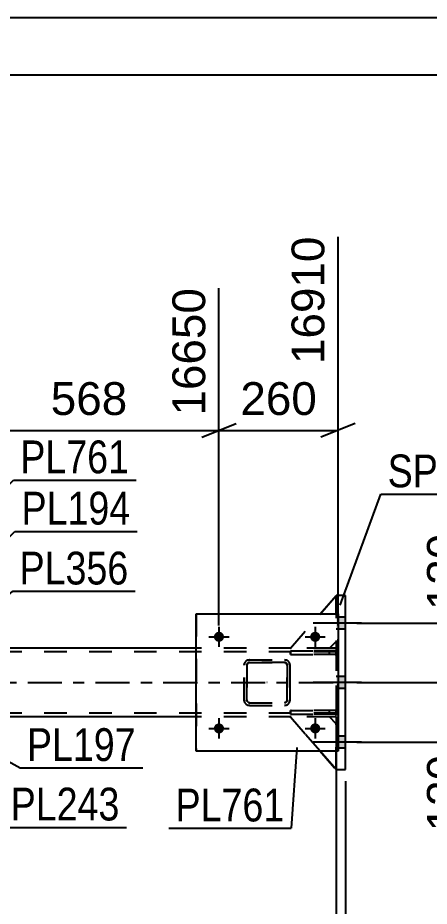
# Model space of a CAD drawing. Header units: millimetres. Extents: x -68 to 773, y -404 to 190.
# Drawn here: x 640.4 to 676.3, y 112 to 189.6 of the extents above; entities that cross this region are included whole.
import ezdxf

# ---------------------------------------------------------------- set-up
doc = ezdxf.new("R2010")
doc.units = ezdxf.units.MM
doc.linetypes.add('DXK_LINE_DOT2', pattern=[3.9198, 1.9599, -1.9599])
doc.linetypes.add('DXK_LINE_DOT3', pattern=[5.9187, 2.979, -0.9799, 0.9799, -0.9799])
doc.styles.add('Arial', font='ARIAL.TTF', dxfattribs={"height": 0.2})
doc.styles.add('Arial Narrow', font='ARIALN.TTF', dxfattribs={"height": 0.2})

# ---------------------------------------------------------------- blocks, each defined once
blk = doc.blocks.new('Unknown-318892922-1115')
at = {"color": 5, "linetype": 'Continuous'}
for p, q in [((773.346, 189.641), (-67.654, 189.641)), ((768.346, 184.641), (-62.654, 184.641))]:
    blk.add_line(p, q, dxfattribs=at)
blk = doc.blocks.new('Part-318892922-5493 - 5491')
at = {"color": 7, "linetype": 'DXK_LINE_DOT2'}
for p, q in [((660.426, 133.532), (660.609, 133.569)), ((660.614, 133.568), (660.43, 133.531)), ((660.614, 133.568), (660.609, 133.569)), ((660.609, 133.569), (663.649, 133.569)), ((660.614, 133.568), (663.654, 133.568)), ((663.649, 133.569), (663.654, 133.568)), ((663.649, 133.569), (663.833, 133.532)), ((663.838, 133.531), (663.654, 133.568)), ((660.129, 133.089), (660.166, 133.272)), ((660.129, 133.089), (660.134, 133.088)), ((660.129, 130.049), (660.129, 133.089)), ((660.171, 133.271), (660.134, 133.088)), ((660.134, 130.048), (660.134, 133.088)), ((660.388, 133.181), (660.369, 133.089)), ((660.374, 133.088), (660.369, 133.089)), ((660.369, 133.089), (660.369, 130.049)), ((660.374, 133.088), (660.392, 133.18)), ((660.374, 130.048), (660.374, 133.088)), ((660.44, 133.258), (660.388, 133.181)), ((660.392, 133.18), (660.444, 133.258)), ((660.518, 133.311), (660.44, 133.258)), ((660.444, 133.258), (660.522, 133.31)), ((660.609, 133.329), (660.518, 133.311)), ((660.522, 133.31), (660.614, 133.328)), ((660.609, 133.329), (660.614, 133.328)), ((663.649, 133.329), (660.609, 133.329)), ((660.614, 133.328), (663.654, 133.328)), ((663.654, 133.328), (663.649, 133.329)), ((663.741, 133.311), (663.649, 133.329)), ((663.654, 133.328), (663.746, 133.31)), ((663.741, 133.311), (663.746, 133.31)), ((663.819, 133.258), (663.741, 133.311)), ((663.746, 133.31), (663.824, 133.258)), ((663.871, 133.181), (663.819, 133.258)), ((663.824, 133.258), (663.876, 133.18)), ((663.889, 133.089), (663.871, 133.181)), ((663.876, 133.18), (663.894, 133.088)), ((663.894, 133.088), (663.889, 133.089)), ((663.889, 133.089), (663.889, 130.049)), ((663.894, 130.048), (663.894, 133.088)), ((664.093, 133.272), (664.129, 133.089)), ((664.134, 133.088), (664.098, 133.271)), ((664.134, 133.088), (664.129, 133.089)), ((664.129, 133.089), (664.129, 130.049)), ((664.134, 130.048), (664.134, 133.088)), ((660.134, 130.048), (660.129, 130.049)), ((660.166, 129.865), (660.129, 130.049)), ((660.134, 130.048), (660.171, 129.864)), ((660.369, 130.049), (660.374, 130.048)), ((660.369, 130.049), (660.388, 129.957)), ((660.392, 129.956), (660.374, 130.048)), ((660.388, 129.957), (660.44, 129.879)), ((660.444, 129.878), (660.392, 129.956)), ((660.426, 129.605), (660.43, 129.604)), ((660.609, 129.569), (660.426, 129.605)), ((660.43, 129.604), (660.614, 129.568)), ((660.44, 129.879), (660.518, 129.827)), ((660.522, 129.826), (660.444, 129.878)), ((660.518, 129.827), (660.609, 129.809)), ((660.614, 129.808), (660.522, 129.826)), ((660.614, 129.808), (660.609, 129.809)), ((660.609, 129.809), (663.649, 129.809)), ((660.614, 129.808), (663.654, 129.808)), ((663.649, 129.809), (663.741, 129.827)), ((663.649, 129.809), (663.654, 129.808)), ((663.833, 129.605), (663.649, 129.569)), ((663.746, 129.826), (663.654, 129.808)), ((663.654, 129.568), (663.838, 129.604)), ((663.741, 129.827), (663.819, 129.879)), ((663.824, 129.878), (663.746, 129.826)), ((663.819, 129.879), (663.871, 129.957)), ((663.876, 129.956), (663.824, 129.878)), ((663.871, 129.957), (663.889, 130.049)), ((663.894, 130.048), (663.876, 129.956)), ((663.889, 130.049), (663.894, 130.048)), ((664.129, 130.049), (664.093, 129.865)), ((664.098, 129.864), (664.134, 130.048)), ((664.129, 130.049), (664.134, 130.048)), ((660.614, 129.568), (660.609, 129.569)), ((660.609, 129.569), (663.649, 129.569)), ((660.614, 129.568), (663.654, 129.568)), ((663.649, 129.569), (663.654, 129.568))]:
    blk.add_line(p, q, dxfattribs=at)
at = {"color": 7, "linetype": 'DXK_LINE_DOT3'}
blk.add_line((662.137, 131.567), (662.126, 131.569), dxfattribs=at)
at = {"color": 7, "linetype": 'DXK_LINE_DOT2'}
for centre, start, end in [((660.609, 133.089), 112.5, 157.5), ((660.614, 133.088), 112.5, 157.5), ((663.649, 133.089), 22.5, 67.49999), ((663.654, 133.088), 22.5, 67.49999), ((660.609, 130.049), 202.5, 247.49999), ((660.614, 130.048), 202.5, 247.49999), ((663.649, 130.049), 292.5, 337.5), ((663.654, 130.048), 292.5, 337.5)]:
    blk.add_arc(centre, 0.48, start, end, dxfattribs=at)
blk = doc.blocks.new('Bolt-318892922-5520 - 5491')
at = {"linetype": 'Continuous'}
for points in [[(657.494, 127.569), (657.504, 127.66), (657.532, 127.748), (657.578, 127.827), (657.64, 127.896), (657.714, 127.95), (657.798, 127.987), (657.888, 128.006), (657.98, 128.006), (658.07, 127.987), (658.154, 127.95), (658.229, 127.896), (658.29, 127.827), (658.336, 127.747), (658.365, 127.66), (658.374, 127.569), (658.365, 127.477), (658.336, 127.39), (658.29, 127.31), (658.229, 127.242), (658.154, 127.187), (658.07, 127.15), (657.98, 127.131), (657.888, 127.131), (657.798, 127.15), (657.714, 127.187), (657.64, 127.242), (657.578, 127.31), (657.532, 127.39), (657.504, 127.477)], [(665.894, 127.569), (665.904, 127.66), (665.932, 127.748), (665.978, 127.827), (666.04, 127.896), (666.114, 127.95), (666.198, 127.987), (666.288, 128.006), (666.38, 128.006), (666.47, 127.987), (666.554, 127.95), (666.629, 127.896), (666.69, 127.827), (666.736, 127.747), (666.765, 127.66), (666.774, 127.569), (666.765, 127.477), (666.736, 127.39), (666.69, 127.31), (666.629, 127.242), (666.554, 127.187), (666.47, 127.15), (666.38, 127.131), (666.288, 127.131), (666.198, 127.15), (666.114, 127.187), (666.04, 127.242), (665.978, 127.31), (665.932, 127.39), (665.904, 127.477)]]:
    blk.add_hatch(color=1, dxfattribs=at).paths.add_polyline_path(points)
at = {"color": 1, "linetype": 'Continuous'}
for p, q in [((657.934, 128.449), (657.934, 126.689)), ((666.334, 128.449), (666.334, 126.689)), ((657.054, 127.569), (658.814, 127.569)), ((665.454, 127.569), (667.214, 127.569))]:
    blk.add_line(p, q, dxfattribs=at)
blk = doc.blocks.new('Part-318892922-5547 - 5491')
at = {"color": 2, "linetype": 'Continuous'}
for p, q in [((668.969, 139.169), (668.169, 139.169)), ((668.169, 137.568), (668.169, 139.169)), ((668.969, 123.969), (668.969, 139.169)), ((668.169, 123.969), (668.169, 125.568)), ((668.169, 123.969), (668.969, 123.969))]:
    blk.add_line(p, q, dxfattribs=at)
at = {"color": 7, "linetype": 'DXK_LINE_DOT2'}
blk.add_line((668.169, 139.169), (668.169, 125.568), dxfattribs=at)
blk = doc.blocks.new('Part-318892922-5745 - 5491')
at = {"color": 2, "linetype": 'Continuous'}
for p, q in [((655.934, 134.569), (635.234, 134.569)), ((655.934, 128.569), (634.26, 128.569))]:
    blk.add_line(p, q, dxfattribs=at)
at = {"color": 7, "linetype": 'DXK_LINE_DOT2'}
for p, q in [((668.169, 134.569), (655.934, 134.569)), ((668.169, 134.569), (668.169, 128.618)), ((668.169, 134.249), (7.937, 134.249)), ((668.169, 128.889), (7.937, 128.889)), ((668.169, 128.569), (655.934, 128.569)), ((668.169, 128.618), (668.169, 128.569)), ((668.169, 128.569), (668.169, 128.618))]:
    blk.add_line(p, q, dxfattribs=at)
at = {"color": 7, "linetype": 'DXK_LINE_DOT3'}
blk.add_line((7.937, 131.569), (668.169, 131.569), dxfattribs=at)
blk = doc.blocks.new('Part-318892922-5672 - 5491')
at = {"color": 2, "linetype": 'Continuous'}
for p, q in [((655.934, 125.568), (655.934, 137.568)), ((655.934, 137.568), (655.934, 137.568)), ((655.934, 137.568), (668.334, 137.568)), ((668.334, 137.568), (668.334, 125.568)), ((655.934, 125.568), (655.934, 125.568)), ((668.334, 125.568), (655.934, 125.568))]:
    blk.add_line(p, q, dxfattribs=at)
at = {"color": 7, "linetype": 'DXK_LINE_DOT2'}
for p, q in [((655.934, 137.568), (655.934, 125.568)), ((655.934, 137.568), (655.934, 137.568)), ((668.334, 125.568), (668.334, 137.568)), ((655.934, 125.568), (655.934, 125.568))]:
    blk.add_line(p, q, dxfattribs=at)
blk = doc.blocks.new('Bolt-318892922-5694 - 5491')
at = {"linetype": 'Continuous'}
for points in [[(657.494, 135.569), (657.504, 135.66), (657.532, 135.748), (657.578, 135.827), (657.64, 135.896), (657.714, 135.95), (657.798, 135.987), (657.888, 136.006), (657.98, 136.006), (658.07, 135.987), (658.154, 135.95), (658.229, 135.896), (658.29, 135.827), (658.336, 135.747), (658.365, 135.66), (658.374, 135.569), (658.365, 135.477), (658.336, 135.39), (658.29, 135.31), (658.229, 135.242), (658.154, 135.187), (658.07, 135.15), (657.98, 135.131), (657.888, 135.131), (657.798, 135.15), (657.714, 135.187), (657.64, 135.242), (657.578, 135.31), (657.532, 135.39), (657.504, 135.477)], [(665.894, 135.569), (665.904, 135.66), (665.932, 135.748), (665.978, 135.827), (666.04, 135.896), (666.114, 135.95), (666.198, 135.987), (666.288, 136.006), (666.38, 136.006), (666.47, 135.987), (666.554, 135.95), (666.629, 135.896), (666.69, 135.827), (666.736, 135.747), (666.765, 135.66), (666.774, 135.569), (666.765, 135.477), (666.736, 135.39), (666.69, 135.31), (666.629, 135.242), (666.554, 135.187), (666.47, 135.15), (666.38, 135.131), (666.288, 135.131), (666.198, 135.15), (666.114, 135.187), (666.04, 135.242), (665.978, 135.31), (665.932, 135.39), (665.904, 135.477)]]:
    blk.add_hatch(color=1, dxfattribs=at).paths.add_polyline_path(points)
at = {"color": 1, "linetype": 'Continuous'}
for p, q in [((657.934, 136.449), (657.934, 134.689)), ((666.334, 136.449), (666.334, 134.689)), ((657.054, 135.569), (658.814, 135.569)), ((665.454, 135.569), (667.214, 135.569))]:
    blk.add_line(p, q, dxfattribs=at)
blk = doc.blocks.new('Bolt-318892922-5725 - 5491')
at = {"linetype": 'Continuous'}
for points in [[(668.969, 136.249), (668.969, 137.289), (668.169, 137.289), (668.169, 136.249)], [(668.969, 136.249), (668.969, 137.289), (668.169, 137.289), (668.169, 136.249)], [(668.969, 136.249), (668.969, 137.289), (668.169, 137.289), (668.169, 136.249)], [(668.969, 131.049), (668.969, 132.089), (668.169, 132.089), (668.169, 131.049)], [(668.969, 131.049), (668.969, 132.089), (668.169, 132.089), (668.169, 131.049)], [(668.969, 125.849), (668.969, 126.889), (668.169, 126.889), (668.169, 125.849)], [(668.969, 125.849), (668.969, 126.889), (668.169, 126.889), (668.169, 125.849)], [(668.969, 125.849), (668.969, 126.889), (668.169, 126.889), (668.169, 125.849)]]:
    blk.add_hatch(color=1, dxfattribs=at).paths.add_polyline_path(points)
at = {"color": 1, "linetype": 'Continuous'}
for p, q in [((670.369, 136.769), (666.169, 136.769)), ((670.369, 136.769), (666.169, 136.769)), ((670.369, 136.769), (666.169, 136.769)), ((668.969, 137.289), (668.169, 137.289)), ((668.969, 137.289), (668.169, 137.289)), ((668.969, 137.289), (668.169, 137.289)), ((668.969, 136.249), (668.169, 136.249)), ((668.969, 136.249), (668.169, 136.249)), ((668.969, 136.249), (668.169, 136.249)), ((668.969, 132.089), (668.169, 132.089)), ((668.969, 132.089), (668.169, 132.089)), ((670.369, 131.569), (666.169, 131.569)), ((670.369, 131.569), (666.169, 131.569)), ((668.969, 131.049), (668.169, 131.049)), ((668.969, 131.049), (668.169, 131.049)), ((668.969, 126.889), (668.169, 126.889)), ((668.969, 126.889), (668.169, 126.889)), ((668.969, 126.889), (668.169, 126.889)), ((670.369, 126.369), (666.169, 126.369)), ((670.369, 126.369), (666.169, 126.369)), ((670.369, 126.369), (666.169, 126.369)), ((668.969, 125.849), (668.169, 125.849)), ((668.969, 125.849), (668.169, 125.849)), ((668.969, 125.849), (668.169, 125.849))]:
    blk.add_line(p, q, dxfattribs=at)
blk = doc.blocks.new('Part-318892922-5875 - 5491')
at = {"color": 7, "linetype": 'DXK_LINE_DOT2'}
for p, q in [((668.169, 134.329), (664.169, 134.329)), ((664.169, 134.329), (664.169, 134.009)), ((667.569, 134.009), (667.569, 134.329)), ((668.169, 134.009), (668.169, 134.329)), ((668.169, 134.329), (668.169, 134.009)), ((664.169, 134.009), (668.169, 134.009))]:
    blk.add_line(p, q, dxfattribs=at)
blk = doc.blocks.new('Part-318892922-5876 - 5491')
at = {"color": 7, "linetype": 'DXK_LINE_DOT2'}
for p, q in [((668.169, 129.129), (664.169, 129.129)), ((664.169, 129.129), (664.169, 128.809)), ((667.569, 128.809), (667.569, 129.129)), ((668.169, 128.809), (668.169, 129.129)), ((668.169, 129.129), (668.169, 128.809)), ((664.169, 128.809), (668.169, 128.809))]:
    blk.add_line(p, q, dxfattribs=at)
blk = doc.blocks.new('Part-318892922-5877 - 5491')
at = {"color": 7, "linetype": 'DXK_LINE_DOT2'}
for p, q in [((664.169, 134.009), (664.169, 134.329)), ((664.169, 134.329), (668.169, 134.329)), ((667.569, 134.009), (667.569, 134.329)), ((668.169, 134.329), (668.169, 134.009)), ((668.169, 134.009), (668.169, 134.329)), ((668.169, 134.009), (664.169, 134.009))]:
    blk.add_line(p, q, dxfattribs=at)
blk = doc.blocks.new('Part-318892922-5878 - 5491')
at = {"color": 7, "linetype": 'DXK_LINE_DOT2'}
for p, q in [((664.169, 128.809), (664.169, 129.129)), ((664.169, 129.129), (668.169, 129.129)), ((667.569, 128.809), (667.569, 129.129)), ((668.169, 129.129), (668.169, 128.809)), ((668.169, 128.809), (668.169, 129.129)), ((668.169, 128.809), (664.169, 128.809))]:
    blk.add_line(p, q, dxfattribs=at)
blk = doc.blocks.new('Part-318892922-5879 - 5491')
at = {"color": 7, "linetype": 'DXK_LINE_DOT2'}
for p, q in [((664.169, 134.569), (668.169, 139.169)), ((668.169, 139.169), (668.169, 135.169)), ((668.169, 135.169), (667.569, 134.569)), ((667.569, 134.569), (664.169, 134.569))]:
    blk.add_line(p, q, dxfattribs=at)
blk = doc.blocks.new('Part-318892922-5880 - 5491')
at = {"color": 2, "linetype": 'Continuous'}
blk.add_line((666.777, 137.568), (668.169, 139.169), dxfattribs=at)
at = {"color": 7, "linetype": 'DXK_LINE_DOT2'}
for p, q in [((668.169, 139.169), (668.169, 135.169)), ((664.169, 134.569), (666.777, 137.568)), ((668.169, 135.169), (667.569, 134.569)), ((667.569, 134.569), (664.169, 134.569))]:
    blk.add_line(p, q, dxfattribs=at)
blk = doc.blocks.new('Part-318892922-5881 - 5491')
at = {"color": 7, "linetype": 'DXK_LINE_DOT2'}
for p, q in [((667.569, 128.569), (664.169, 128.569)), ((664.169, 128.569), (668.169, 123.969)), ((668.169, 127.969), (667.569, 128.569)), ((668.169, 123.969), (668.169, 127.969))]:
    blk.add_line(p, q, dxfattribs=at)
blk = doc.blocks.new('Part-318892922-5882 - 5491')
at = {"color": 7, "linetype": 'DXK_LINE_DOT2'}
for p, q in [((667.569, 128.569), (664.169, 128.569)), ((666.778, 125.568), (664.169, 128.569)), ((668.169, 127.969), (667.569, 128.569)), ((668.169, 127.969), (668.169, 123.969))]:
    blk.add_line(p, q, dxfattribs=at)
at = {"color": 2, "linetype": 'Continuous'}
blk.add_line((668.169, 123.969), (666.778, 125.568), dxfattribs=at)
blk = doc.blocks.new('StraightDimension-318892922-18356 - 5491')
at = {"color": 7, "linetype": 'Continuous'}
for p, q in [((668.334, 136.569), (668.334, 170.514)), ((657.934, 136.569), (657.934, 166.014)), ((656.434, 152.996), (659.434, 154.196)), ((669.834, 154.196), (666.834, 152.996)), ((657.934, 153.596), (668.334, 153.596))]:
    blk.add_line(p, q, dxfattribs=at)
at = {"color": 0}
blk.add_wipeout([(667.07, 154.346), (667.07, 158.546), (659.199, 158.546), (659.199, 154.346)], dxfattribs=at)
at = {"color": 3, "style": 'Arial'}
blk.add_text('260', height=2.8652, dxfattribs=at).set_placement((659.799, 154.946))
at = {"color": 0, "linetype": 'Continuous'}
blk.add_wipeout([(667.734, 171.114), (663.534, 171.114), (663.534, 158.795), (667.734, 158.796)], dxfattribs=at)
at = {"color": 3, "linetype": 'Continuous', "style": 'Arial'}
blk.add_text('16910', height=2.8652, rotation=90.00021, dxfattribs=at).set_placement((667.134, 159.396))
blk = doc.blocks.new('StraightDimension-318892922-6744 - 5491')
at = {"color": 7, "linetype": 'Continuous'}
blk.add_line((668.169, 122.969), (668.169, 78.155), dxfattribs=at)
blk = doc.blocks.new('StraightDimension-318892922-6791 - 5491')
at = {"color": 7, "linetype": 'Continuous'}
for p, q in [((679.705, 133.069), (680.905, 130.069)), ((669.969, 131.569), (682.705, 131.569)), ((680.305, 126.369), (680.305, 131.569)), ((680.905, 124.869), (679.705, 127.869)), ((669.969, 126.369), (682.705, 126.369)), ((680.305, 126.369), (680.305, 117.448)), ((680.305, 126.369), (680.305, 117.448))]:
    blk.add_line(p, q, dxfattribs=at)
at = {"color": 0}
blk.add_wipeout([(679.555, 125.844), (675.355, 125.844), (675.355, 117.973), (679.555, 117.973)], dxfattribs=at)
at = {"color": 3, "style": 'Arial'}
blk.add_text('130', height=2.8652, rotation=90.00021, dxfattribs=at).set_placement((678.955, 118.573))
blk = doc.blocks.new('StraightDimension-318892922-6783 - 5491')
at = {"color": 7, "linetype": 'Continuous'}
for p, q in [((680.305, 136.769), (680.305, 145.69)), ((680.305, 136.769), (680.305, 145.69)), ((679.705, 138.269), (680.905, 135.269)), ((669.969, 136.769), (682.705, 136.769)), ((680.305, 131.569), (680.305, 136.769)), ((680.905, 130.069), (679.705, 133.069)), ((669.969, 131.569), (682.705, 131.569))]:
    blk.add_line(p, q, dxfattribs=at)
at = {"color": 0}
blk.add_wipeout([(679.555, 145.165), (675.355, 145.165), (675.355, 137.294), (679.555, 137.294)], dxfattribs=at)
at = {"color": 3, "style": 'Arial'}
blk.add_text('130', height=2.8652, rotation=90.00021, dxfattribs=at).set_placement((678.955, 137.894))
blk = doc.blocks.new('StraightDimension-318892922-6193 - 5491')
at = {"color": 7, "linetype": 'Continuous'}
for p, q in [((668.169, 128.605), (668.169, 94.128)), ((634.26, 123.341), (634.26, 81.528)), ((635.76, 107.146), (632.76, 105.946)), ((666.669, 105.946), (669.669, 107.146)), ((634.26, 106.546), (668.169, 106.546))]:
    blk.add_line(p, q, dxfattribs=at)
at = {"color": 0}
blk.add_wipeout([(655.15, 107.296), (655.15, 111.496), (647.279, 111.496), (647.279, 107.296)], dxfattribs=at)
at = {"color": 3, "style": 'Arial'}
blk.add_text('848', height=2.8652, dxfattribs=at).set_placement((647.879, 107.896))
at = {"color": 0, "linetype": 'Continuous'}
blk.add_wipeout([(667.569, 105.846), (663.369, 105.846), (663.369, 93.527), (667.569, 93.528)], dxfattribs=at)
at = {"color": 3, "linetype": 'Continuous', "style": 'Arial'}
blk.add_text('16906', height=2.8652, rotation=90.00021, dxfattribs=at).set_placement((666.969, 94.128))
blk = doc.blocks.new('StraightDimension-318892922-6295 - 5491')
at = {"color": 7, "linetype": 'Continuous'}
blk.add_line((668.969, 122.969), (668.969, 71.937), dxfattribs=at)
blk = doc.blocks.new('StraightDimension-318892922-6766 - 5491')
at = {"color": 7, "linetype": 'Continuous'}
for p, q in [((668.169, 122.969), (668.169, 78.155)), ((668.969, 122.969), (668.969, 78.155)), ((666.669, 79.955), (669.669, 81.155)), ((670.469, 81.155), (667.469, 79.955)), ((668.169, 80.555), (668.969, 80.555)), ((668.969, 80.555), (675.666, 80.555)), ((668.969, 80.555), (675.666, 80.555))]:
    blk.add_line(p, q, dxfattribs=at)
at = {"color": 0}
blk.add_wipeout([(675.141, 81.305), (675.141, 85.505), (669.494, 85.505), (669.494, 81.305)], dxfattribs=at)
at = {"color": 3, "style": 'Arial'}
blk.add_text('20', height=2.8652, dxfattribs=at).set_placement((670.094, 81.905))
blk = doc.blocks.new('StraightDimension-318892922-18357 - 5491')
at = {"color": 7, "linetype": 'Continuous'}
for p, q in [((635.234, 135.969), (635.234, 170.514)), ((657.934, 136.569), (657.934, 166.014)), ((636.734, 154.196), (633.734, 152.996)), ((656.434, 152.996), (659.434, 154.196)), ((635.234, 153.596), (657.934, 153.596))]:
    blk.add_line(p, q, dxfattribs=at)
at = {"color": 0}
blk.add_wipeout([(650.519, 154.346), (650.519, 158.546), (642.648, 158.546), (642.648, 154.346)], dxfattribs=at)
at = {"color": 3, "style": 'Arial'}
blk.add_text('568', height=2.8652, dxfattribs=at).set_placement((643.248, 154.946))
at = {"color": 0, "linetype": 'Continuous'}
blk.add_wipeout([(657.334, 166.614), (653.134, 166.614), (653.134, 154.295), (657.334, 154.296)], dxfattribs=at)
at = {"color": 3, "linetype": 'Continuous', "style": 'Arial'}
blk.add_text('16650', height=2.8652, rotation=90.00021, dxfattribs=at).set_placement((656.734, 154.896))
blk = doc.blocks.new('Mark-318892922-5663 - 5491')
at = {"color": 30, "linetype": 'Continuous'}
for p, q in [((627.667, 137.058), (639.996, 149.253)), ((639.996, 149.253), (650.7, 149.253))]:
    blk.add_line(p, q, dxfattribs=at)
at = {"color": 0}
blk.add_wipeout([(650.1, 149.853), (650.1, 152.853), (640.596, 152.853), (640.596, 149.853)], dxfattribs=at)
blk.add_wipeout([(650.1, 149.853), (650.1, 152.853), (640.596, 152.853), (640.596, 149.853)], dxfattribs=at)
at = {"color": 3, "style": 'Arial Narrow'}
blk.add_text('PL761', height=2.8633, dxfattribs=at).set_placement((640.596, 149.853))
blk = doc.blocks.new('Mark-318892922-5543 - 5491')
at = {"color": 30, "linetype": 'Continuous'}
for p, q in [((668.514, 138.334), (672.06, 148.026)), ((672.06, 148.026), (681.299, 148.026))]:
    blk.add_line(p, q, dxfattribs=at)
at = {"color": 0}
blk.add_wipeout([(680.699, 148.626), (680.699, 151.626), (672.66, 151.626), (672.66, 148.626)], dxfattribs=at)
blk.add_wipeout([(680.699, 148.626), (680.699, 151.626), (672.66, 151.626), (672.66, 148.626)], dxfattribs=at)
at = {"color": 3, "style": 'Arial Narrow'}
blk.add_text('SP20', height=2.8633, dxfattribs=at).set_placement((672.66, 148.626))
blk = doc.blocks.new('Mark-318892922-5606 - 5491')
at = {"color": 30, "linetype": 'Continuous'}
for p, q in [((632.891, 128.422), (640.574, 124.122)), ((640.574, 124.122), (651.278, 124.122))]:
    blk.add_line(p, q, dxfattribs=at)
at = {"color": 0}
blk.add_wipeout([(650.678, 124.722), (650.678, 127.722), (641.174, 127.722), (641.174, 124.722)], dxfattribs=at)
blk.add_wipeout([(650.678, 124.722), (650.678, 127.722), (641.174, 127.722), (641.174, 124.722)], dxfattribs=at)
at = {"color": 3, "style": 'Arial Narrow'}
blk.add_text('PL197', height=2.8633, dxfattribs=at).set_placement((641.174, 124.722))
blk = doc.blocks.new('Mark-318892922-5668 - 5491')
at = {"color": 30, "linetype": 'Continuous'}
for p in [(664.718, 125.9), (653.545, 118.844)]:
    blk.add_line(p, (664.249, 118.844), dxfattribs=at)
at = {"color": 0}
blk.add_wipeout([(663.649, 119.444), (663.649, 122.444), (654.145, 122.444), (654.145, 119.444)], dxfattribs=at)
blk.add_wipeout([(663.649, 119.444), (663.649, 122.444), (654.145, 122.444), (654.145, 119.444)], dxfattribs=at)
at = {"color": 3, "style": 'Arial Narrow'}
blk.add_text('PL761', height=2.8633, dxfattribs=at).set_placement((654.145, 119.444))
blk = doc.blocks.new('Mark-318892922-5836 - 5491')
at = {"color": 30, "linetype": 'Continuous'}
for p, q in [((633.124, 123.428), (639.157, 118.926)), ((639.157, 118.926), (649.861, 118.926))]:
    blk.add_line(p, q, dxfattribs=at)
at = {"color": 0}
blk.add_wipeout([(649.261, 119.526), (649.261, 122.526), (639.757, 122.526), (639.757, 119.526)], dxfattribs=at)
blk.add_wipeout([(649.261, 119.526), (649.261, 122.526), (639.757, 122.526), (639.757, 119.526)], dxfattribs=at)
at = {"color": 3, "style": 'Arial Narrow'}
blk.add_text('PL243', height=2.8633, dxfattribs=at).set_placement((639.757, 119.526))
blk = doc.blocks.new('Mark-318892922-5892 - 5491')
at = {"color": 30, "linetype": 'Continuous'}
for p, q in [((633.83, 138.493), (640.103, 144.773)), ((640.103, 144.773), (650.807, 144.773))]:
    blk.add_line(p, q, dxfattribs=at)
at = {"color": 0}
blk.add_wipeout([(650.207, 145.373), (650.207, 148.373), (640.703, 148.373), (640.703, 145.373)], dxfattribs=at)
blk.add_wipeout([(650.207, 145.373), (650.207, 148.373), (640.703, 148.373), (640.703, 145.373)], dxfattribs=at)
at = {"color": 3, "style": 'Arial Narrow'}
blk.add_text('PL194', height=2.8633, dxfattribs=at).set_placement((640.703, 145.373))
blk = doc.blocks.new('Mark-318892922-5897 - 5491')
at = {"color": 30, "linetype": 'Continuous'}
for p, q in [((634.191, 134.68), (639.93, 139.541)), ((639.93, 139.541), (650.634, 139.541))]:
    blk.add_line(p, q, dxfattribs=at)
at = {"color": 0}
blk.add_wipeout([(650.034, 140.141), (650.034, 143.141), (640.53, 143.141), (640.53, 140.141)], dxfattribs=at)
blk.add_wipeout([(650.034, 140.141), (650.034, 143.141), (640.53, 143.141), (640.53, 140.141)], dxfattribs=at)
at = {"color": 3, "style": 'Arial Narrow'}
blk.add_text('PL356', height=2.8633, dxfattribs=at).set_placement((640.53, 140.141))

msp = doc.modelspace()

# ---------------------------------------------------------------- block references
for name in ['Unknown-318892922-1115', 'Part-318892922-5879 - 5491', 'Part-318892922-5880 - 5491', 'Part-318892922-5547 - 5491', 'Part-318892922-5672 - 5491', 'Bolt-318892922-5725 - 5491', 'Bolt-318892922-5694 - 5491', 'Part-318892922-5745 - 5491', 'Part-318892922-5875 - 5491', 'Part-318892922-5877 - 5491', 'Part-318892922-5493 - 5491', 'Part-318892922-5876 - 5491', 'Part-318892922-5878 - 5491', 'Bolt-318892922-5520 - 5491', 'Part-318892922-5881 - 5491', 'Part-318892922-5882 - 5491']:
    msp.add_blockref(name, (0, 0))

# ---------------------------------------------------------------- next in the draw order: block references
for name in ['StraightDimension-318892922-18356 - 5491', 'StraightDimension-318892922-6744 - 5491']:
    msp.add_blockref(name, (0, 0))

# ---------------------------------------------------------------- next in the draw order: block references
for name in ['StraightDimension-318892922-18357 - 5491', 'StraightDimension-318892922-6791 - 5491']:
    msp.add_blockref(name, (0, 0))

# ---------------------------------------------------------------- next in the draw order: block references
for name in ['Mark-318892922-5663 - 5491', 'StraightDimension-318892922-6783 - 5491', 'StraightDimension-318892922-6193 - 5491']:
    msp.add_blockref(name, (0, 0))

# ---------------------------------------------------------------- next in the draw order: block references
for name in ['Mark-318892922-5543 - 5491', 'Mark-318892922-5892 - 5491', 'Mark-318892922-5606 - 5491', 'StraightDimension-318892922-6295 - 5491']:
    msp.add_blockref(name, (0, 0))

# ---------------------------------------------------------------- next in the draw order: block references
for name in ['Mark-318892922-5897 - 5491', 'Mark-318892922-5668 - 5491', 'Mark-318892922-5836 - 5491', 'StraightDimension-318892922-6766 - 5491']:
    msp.add_blockref(name, (0, 0))

doc.saveas('drawing.dxf')
